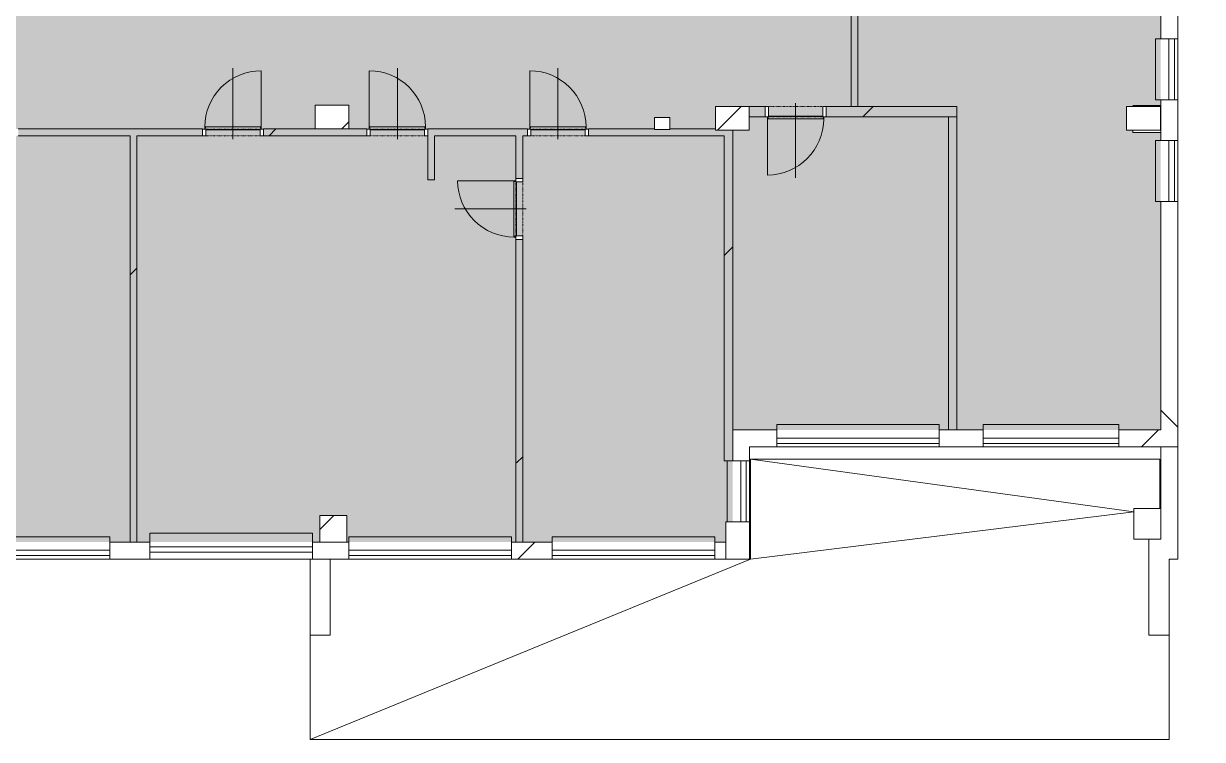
# Model space of a CAD drawing. Header units: millimetres. Extents: x -17526 to 208316, y -45352 to 20466.
# Drawn here: x 24475 to 41878, y -31726 to -21156 of the extents above; entities that cross this region are included whole.
import ezdxf

# ---------------------------------------------------------------- set-up
doc = ezdxf.new("R2010")
doc.units = ezdxf.units.MM
doc.linetypes.add('Čerchovaná se dvěma tečkami', pattern=[2.59, 1, -0.53, 0, -0.53, 0, -0.53])
for name, color, linetype, lineweight in [('A-DETL-GENF', 92, 'Continuous', 9), ('A-DETL-THIN', 151, 'Continuous', 9), ('A-DOOR', 31, 'Continuous', 9), ('A-DOOR-FRAM', 31, 'Continuous', 9), ('A-FLOR', 192, 'Continuous', 9), ('A-GENM', 13, 'Continuous', 9), ('A-GLAZ', 151, 'Continuous', 9), ('A-WALL', 113, 'Continuous', 9), ('A-WALL-PATT', 111, 'Continuous', 9), ('S-COLS', 52, 'Continuous', 9)]:
    doc.layers.add(name, color=color, linetype=linetype, lineweight=lineweight)
pattern_1 = [(45, (0, 0), (-4242.64, 4242.64), [])]
pattern_2 = [(45, (0, 0), (-7184.2, 7184.2), []), (45, (2874, -3e-12), (-7184.2, 7184.2), []), (45, (8621, -7e-12), (-4310.5, 10058), [4064, -2032, 67.06, -1964.94])]

# ---------------------------------------------------------------- blocks, each defined once
blk = doc.blocks.new('DVERE_1k_oblozka - DD03_01_800x1970_koupelna-1549492-Mapka _ závislý 13')
at = {"layer": 'A-DOOR'}
for p, q in [((-450, 53), (-400, 53)), ((-450, -47), (-450, 53)), ((-400, 53), (-400, -47)), ((0, 103), (0, -947)), ((400, 53), (450, 53)), ((400, -47), (400, 53)), ((450, 53), (450, -47)), ((-400, -47), (-450, -47)), ((-415, -47), (-415, -907)), ((-415, -62), (-400, -62)), ((-415, -77), (-415, -62)), ((415, -77), (-415, -77)), ((-400, -37), (400, -37)), ((305, -77), (-305, -77)), ((450, -47), (400, -47)), ((400, -62), (415, -62)), ((415, -77), (415, -47)), ((415, -62), (415, -77))]:
    blk.add_line(p, q, dxfattribs=at)
at = {"layer": 'A-DOOR', "linetype": 'Čerchovaná se dvěma tečkami'}
for p, q in [((-400, 53), (400, 53)), ((-400, -47), (400, -47))]:
    blk.add_line(p, q, dxfattribs=at)
at = {"layer": 'A-DOOR'}
blk.add_arc((-415, -77), 830, 270, 0, dxfattribs=at)
at = {"layer": 'A-DOOR-FRAM'}
for p, q in [((-450, 53), (-400, 53)), ((-400, 53), (-400, -47)), ((400, -47), (400, 53)), ((450, 53), (400, 53)), ((-400, -47), (-450, -47)), ((400, -47), (450, -47))]:
    blk.add_line(p, q, dxfattribs=at)
blk = doc.blocks.new('DVERE_1k_oblozka - DD03_01_800x1970_koupelna-1549494-Mapka _ závislý 13')
at = {"layer": 'A-DOOR'}
for p, q in [((-450, 78), (-400, 78)), ((-450, -72), (-450, 78)), ((-400, 78), (-400, -72)), ((0, 128), (0, -972)), ((400, 78), (450, 78)), ((400, -72), (400, 78)), ((450, 78), (450, -72)), ((-400, -72), (-450, -72)), ((-415, -72), (-415, -932)), ((-415, -87), (-400, -87)), ((-415, -102), (-415, -87)), ((415, -102), (-415, -102)), ((-400, -62), (400, -62)), ((305, -102), (-305, -102)), ((450, -72), (400, -72)), ((400, -87), (415, -87)), ((415, -102), (415, -72)), ((415, -87), (415, -102))]:
    blk.add_line(p, q, dxfattribs=at)
at = {"layer": 'A-DOOR', "linetype": 'Čerchovaná se dvěma tečkami'}
for p, q in [((-400, 78), (400, 78)), ((-400, -72), (400, -72))]:
    blk.add_line(p, q, dxfattribs=at)
at = {"layer": 'A-DOOR'}
blk.add_arc((-415, -102), 830, 270, 0, dxfattribs=at)
at = {"layer": 'A-DOOR-FRAM'}
for p, q in [((-450, 78), (-400, 78)), ((-400, 78), (-400, -72)), ((400, -72), (400, 78)), ((450, 78), (400, 78)), ((-400, -72), (-450, -72)), ((400, -72), (450, -72))]:
    blk.add_line(p, q, dxfattribs=at)
blk = doc.blocks.new('OKNO_2k_nadsvetlik - OKNO_2k_nadsvetlik 2400 x 1750-1972477-Mapka _ závislý 13')
at = {"layer": 'A-GLAZ', "color": 41}
for p, q in [((-1200, 126), (1200, 126)), ((-1200, 25), (-1200, 126)), ((1200, 25), (-1200, 25)), ((-1200, 25), (1200, 25)), ((-1200, -55), (-1200, 25)), ((1200, 126), (1200, 25)), ((1200, 25), (1200, -55)), ((1200, -55), (-1200, -55))]:
    blk.add_line(p, q, dxfattribs=at)
blk = doc.blocks.new('parapet s nosem_vnitní - parapet s nosem_vnitní-V23-Mapka _ závislý 13')
at = {"layer": 'A-GENM', "color": 41}
for p, q in [((-1200, -190), (-1200, 0)), ((1200, 0), (1200, -190)), ((-1200, -190), (-1200, -200)), ((-1200, -200), (1200, -200)), ((-1200, -200), (1200, -200)), ((1200, -200), (1200, -190))]:
    blk.add_line(p, q, dxfattribs=at)
blk = doc.blocks.new('OKNO_2k_nadsvetlik - OKNO_2k_nadsvetlik 2400 x 1750-1972492-Mapka _ závislý 13')
at = {"layer": 'A-GLAZ'}
for p, q in [((-1200, 126), (1200, 126)), ((-1200, 75), (-1200, 126)), ((1200, 75), (-1200, 75)), ((-1200, 75), (1200, 75)), ((-1200, -5), (-1200, 75)), ((1200, 126), (1200, 75)), ((1200, 75), (1200, -5)), ((1200, -5), (-1200, -5))]:
    blk.add_line(p, q, dxfattribs=at)
blk = doc.blocks.new('parapet s nosem_vnitní - parapet s nosem_vnitní-1280305-Mapka _ závislý 13')
at = {"layer": 'A-GENM'}
for p, q in [((-1200, -190), (-1200, 0)), ((1200, 0), (1200, -190)), ((-1200, -190), (-1200, -200)), ((-1200, -200), (1200, -200)), ((-1200, -200), (1200, -200)), ((1200, -200), (1200, -190))]:
    blk.add_line(p, q, dxfattribs=at)
blk = doc.blocks.new('OKNO_2k_nadsvetlik - OKNO_2k_nadsvetlik 2400 x 1850-1972490-Mapka _ závislý 13')
at = {"layer": 'A-GLAZ'}
for p, q in [((-1200, 5), (1200, 5)), ((-1200, -75), (-1200, 5)), ((1200, 5), (1200, -75)), ((-1200, -75), (1200, -75)), ((-1200, -126), (-1200, -75)), ((1200, -75), (-1200, -75)), ((1200, -126), (-1200, -126)), ((1200, -75), (1200, -126))]:
    blk.add_line(p, q, dxfattribs=at)
blk = doc.blocks.new('parapet s nosem_vnitní - parapet s nosem_vnitní-V42-Mapka _ závislý 13')
at = {"layer": 'A-GENM'}
for p, q in [((1200, 200), (-1200, 200)), ((-1200, 200), (-1200, 190)), ((1200, 200), (-1200, 200)), ((-1200, 0), (-1200, 190)), ((1200, 190), (1200, 200)), ((1200, 190), (1200, 0))]:
    blk.add_line(p, q, dxfattribs=at)
blk = doc.blocks.new('OKNO_2k_nadsvetlik - OKNO_2k_nadsvetlik 2400 x 1850-V41-Mapka _ závislý 13')
at = {"layer": 'A-GLAZ'}
for p, q in [((-1200, 126), (1200, 126)), ((-1200, 75), (-1200, 126)), ((1200, 75), (-1200, 75)), ((-1200, 75), (1200, 75)), ((-1200, -5), (-1200, 75)), ((1200, 126), (1200, 75)), ((1200, 75), (1200, -5)), ((1200, -5), (-1200, -5))]:
    blk.add_line(p, q, dxfattribs=at)
blk = doc.blocks.new('OKNO_2k_nadsvetlik - OKNO_2k_nadsvetlik 2000 x 1850-1972473-Mapka _ závislý 13')
at = {"layer": 'A-GLAZ'}
for p, q in [((-1000, 126), (1000, 126)), ((-1000, 75), (-1000, 126)), ((1000, 75), (-1000, 75)), ((-1000, 75), (1000, 75)), ((-1000, -5), (-1000, 75)), ((1000, 126), (1000, 75)), ((1000, 75), (1000, -5)), ((1000, -5), (-1000, -5))]:
    blk.add_line(p, q, dxfattribs=at)
blk = doc.blocks.new('parapet s nosem_vnitní - parapet s nosem_vnitní-568559-Mapka _ závislý 13')
at = {"layer": 'A-GENM'}
for p, q in [((-1000, -190), (-1000, 0)), ((1000, 0), (1000, -190)), ((-1000, -190), (-1000, -200)), ((-1000, -200), (1000, -200)), ((-1000, -200), (1000, -200)), ((1000, -200), (1000, -190))]:
    blk.add_line(p, q, dxfattribs=at)
blk = doc.blocks.new('OKNO_1k_nadsvetlik - OKNO_1k_nadsvetlik_900 x 1850-V43-Mapka _ závislý 13')
at = {"layer": 'A-GLAZ'}
for p, q in [((-450, 126), (450, 126)), ((-450, 75), (-450, 126)), ((450, 75), (-450, 75)), ((-450, 75), (450, 75)), ((-450, -5), (-450, 75)), ((450, 126), (450, 75)), ((450, 75), (450, -5)), ((450, -5), (-450, -5))]:
    blk.add_line(p, q, dxfattribs=at)
blk = doc.blocks.new('parapet s nosem_vnitní - parapet s nosem_vnitní-V6-Mapka _ závislý 13')
at = {"layer": 'A-GENM'}
for p, q in [((-450, -190), (-450, 0)), ((450, 0), (450, -190)), ((-450, -190), (-450, -200)), ((-450, -200), (450, -200)), ((-450, -200), (450, -200)), ((450, -200), (450, -190))]:
    blk.add_line(p, q, dxfattribs=at)
blk = doc.blocks.new('DVERE_1k_oblozka - DD03_01_800x1970_koupelna-1549498-Mapka _ závislý 13')
at = {"layer": 'A-DOOR'}
for p, q in [((-415, 47), (-415, 907)), ((0, -103), (0, 947)), ((-400, 47), (-450, 47)), ((-450, 47), (-450, -53)), ((415, 77), (-415, 77)), ((-415, 77), (-415, 62)), ((-415, 62), (-400, 62)), ((-400, -53), (-400, 47)), ((-400, 37), (400, 37)), ((305, 77), (-305, 77)), ((400, 62), (415, 62)), ((450, 47), (400, 47)), ((400, 47), (400, -53)), ((415, 62), (415, 77)), ((415, 77), (415, 47)), ((450, -53), (450, 47)), ((-450, -53), (-400, -53)), ((400, -53), (450, -53))]:
    blk.add_line(p, q, dxfattribs=at)
at = {"layer": 'A-DOOR', "linetype": 'Čerchovaná se dvěma tečkami'}
for p, q in [((-400, 47), (400, 47)), ((-400, -53), (400, -53))]:
    blk.add_line(p, q, dxfattribs=at)
at = {"layer": 'A-DOOR'}
blk.add_arc((-415, 77), 830, 360, 90, dxfattribs=at)
at = {"layer": 'A-DOOR-FRAM'}
for p, q in [((-400, 47), (-450, 47)), ((-400, -53), (-400, 47)), ((400, 47), (400, -53)), ((400, 47), (450, 47)), ((-450, -53), (-400, -53)), ((450, -53), (400, -53))]:
    blk.add_line(p, q, dxfattribs=at)
blk = doc.blocks.new('Betonový pravoúhlý sloup - 170 x 230mm-2256506-Mapka _ závislý 13')
at = {"layer": 'S-COLS'}
h = blk.add_hatch(dxfattribs=at)
h.set_pattern_fill('FP_74', color=256, style=0, pattern_type=2)
h.set_pattern_definition([(135, (-22632, -33903), (-7184.2, -7184.2), []), (135, (-22632, -31030), (-7184.2, -7184.2), []), (135, (-22632, -25282), (-10058, -4310.5), [4064, -2032, 67.1, -1964.9])])
h.paths.add_polyline_path([(-88, -112), (87, -112), (87, 112), (-88, 112)])
for p, q in [((87, 112), (-88, 112)), ((-88, 112), (-88, -112)), ((87, -112), (87, 112)), ((-88, -112), (87, -112))]:
    blk.add_line(p, q, dxfattribs=at)
blk = doc.blocks.new('Betonový pravoúhlý sloup - 350 x 500mm-2256481-Mapka _ závislý 13')
at = {"layer": 'S-COLS'}
h = blk.add_hatch(dxfattribs=at)
h.set_pattern_fill('FP_75', color=256, style=0, pattern_type=2)
h.set_pattern_definition([(315, (22538, 29029), (7184.2, 7184.2), []), (315, (22538, 26155), (7184.2, 7184.2), []), (315, (22538, 20408), (10058, 4310.5), [4064, -2032, 67.1, -1964.9])])
h.paths.add_polyline_path([(-175, -250), (175, -250), (175, 250), (-175, 250)])
for p, q in [((175, 250), (-175, 250)), ((-175, 250), (-175, -250)), ((175, -250), (175, 250)), ((-175, -250), (175, -250))]:
    blk.add_line(p, q, dxfattribs=at)
blk = doc.blocks.new('OKNO_1k_nadsvetlik - OKNO_1k_nadsvetlik_900 x 1850-1969497-Mapka _ závislý 13')
at = {"layer": 'A-GLAZ', "color": 41}
for p, q in [((-450, 126), (450, 126)), ((-450, 75), (-450, 126)), ((450, 75), (-450, 75)), ((-450, 75), (450, 75)), ((-450, -5), (-450, 75)), ((450, 126), (450, 75)), ((450, 75), (450, -5)), ((450, -5), (-450, -5))]:
    blk.add_line(p, q, dxfattribs=at)
blk = doc.blocks.new('parapet s nosem_vnitní - parapet s nosem_vnitní-1280301-Mapka _ závislý 13')
at = {"layer": 'A-GENM', "color": 41}
for p, q in [((-450, -190), (-450, 0)), ((450, 0), (450, -190)), ((-450, -190), (-450, -200)), ((-450, -200), (450, -200)), ((-450, -200), (450, -200)), ((450, -200), (450, -190))]:
    blk.add_line(p, q, dxfattribs=at)
blk = doc.blocks.new('Betonový pravoúhlý sloup - 350 x 500mm-V109-Mapka _ závislý 13')
at = {"layer": 'S-COLS'}
h = blk.add_hatch(dxfattribs=at)
h.set_pattern_fill('FP_94', color=256, style=0, pattern_type=2)
h.set_pattern_definition([(315, (22557, 41009), (7184.2, 7184.2), []), (315, (22557, 38135), (7184.2, 7184.2), []), (315, (22557, 32388), (10058, 4310.5), [4064, -2032, 67.06, -1964.94])])
h.paths.add_polyline_path([(-175, -250), (175, -250), (175, 250), (-175, 250)])
for p, q in [((175, 250), (-175, 250)), ((-175, 250), (-175, -250)), ((175, -250), (175, 250)), ((-175, -250), (175, -250))]:
    blk.add_line(p, q, dxfattribs=at)
blk = doc.blocks.new('Betonový pravoúhlý sloup - 350 x 500mm-V110-Mapka _ závislý 13')
at = {"layer": 'S-COLS'}
h = blk.add_hatch(dxfattribs=at)
h.set_pattern_fill('FP_95', color=256, style=0, pattern_type=2)
h.set_pattern_definition([(315, (22557, 34938), (7184.2, 7184.2), []), (315, (22557, 32065), (7184.2, 7184.2), []), (315, (22557, 26317), (10058, 4310.5), [4064, -2032, 67.1, -1964.9])])
h.paths.add_polyline_path([(-175, -250), (175, -250), (175, 250), (-175, 250)])
for p, q in [((175, 250), (-175, 250)), ((-175, 250), (-175, -250)), ((175, -250), (175, 250)), ((-175, -250), (175, -250))]:
    blk.add_line(p, q, dxfattribs=at)

msp = doc.modelspace()

# ---------------------------------------------------------------- hatches: boundary and pattern name
at = {"layer": 'A-DETL-GENF'}
h = msp.add_hatch(color=1, dxfattribs=at)
h.paths.add_polyline_path([(-1285.4, -28962.3), (-1285.4, -27933.8), (-1455.4, -27933.8), (-1455.4, -28962.3)])
h.paths.add_polyline_path([(11369.6, -28962.3), (16759.3, -28962.3), (16759.3, -27933.8), (11369.6, -27933.8), (11369.6, -28335)])
h.paths.add_polyline_path([(-1035.4, -28962.3), (11069.6, -28962.3), (11069.6, -27933.8), (4809.6, -27933.8), (4809.6, -27115.5), (4949.6, -27115.5), (4949.6, -26157.5), (-1205.4, -26157.5), (-1205.4, -27300), (-750.4, -27300), (-750.4, -27933.8), (-1035.4, -27933.8), (-1035.4, -28937.8)])
h.paths.add_polyline_path([(45042.1, -17205.8), (45042.1, -17200.8), (44742.1, -17205.8)])
h.paths.add_polyline_path([(42034.1, -17205.8), (41224.5, -17205.8), (41224.5, -17625.8), (40824.5, -17625.8), (40824.5, -17205.8), (39079.5, -17205.8), (39079.5, -16585.8), (39479.5, -16585.8), (39479.5, -16955.8), (42112.1, -16955.8), (42112.1, -16555.8), (42512.1, -16555.8), (42496, -16980.7), (42354.1, -17200.8), (42034.1, -17200.8)])
h.paths.add_polyline_path([(42354.1, -17205.8), (42354.1, -17520.8), (42034.1, -17520.8), (42034.1, -17205.8), (42112.1, -17205.8)])
h.paths.add_polyline_path([(24503.5, -28812.5), (28848.8, -28812.5), (28848.8, -28417.5), (29248.8, -28417.5), (29248.8, -28812.5), (34843.3, -28812.5), (34843.3, -28514.7), (34943.3, -28514.7), (34943.3, -27156.7), (41263.6, -27156.7), (41263.6, -22765.8), (40848.6, -22765.8), (40848.6, -22732.3), (40759, -22732.3), (40759, -22382.3), (41263.6, -22365.8), (41263.6, -19232.3), (41513.6, -19251.5), (41513.6, -19829.6), (43603.6, -19829.6), (43603.6, -19579.6), (43653.6, -19579.6), (43653.6, -19829.6), (44453.6, -19829.6), (44453.6, -19579.6), (44503.6, -19579.6), (44503.6, -19829.6), (48737.1, -19829.6), (48737.1, -17205.8), (47789.6, -17205.8), (47789.6, -17500.8), (47489.6, -17500.8), (47489.6, -17205.8), (45042.1, -17205.8), (45042.1, -17500.8), (44742.1, -17500.8), (44742.1, -17205.8), (42357.3, -17200.8), (42512.1, -16955.8), (48087.1, -16955.8), (48087.1, -16583.6), (48487.1, -16583.6), (48487.1, -10920.5), (48087.1, -10920.5), (48087.1, -10523.2), (42500.1, -10563.9), (42500.1, -10951), (42082.7, -10951.7), (42080.1, -10563.9), (41929.3, -10561), (41928.1, -10384.9), (40828.1, -10392.4), (40828.1, -10572.4), (38759.3, -10577.1), (38758.2, -10406.4), (38708.1, -10392.4), (38707.7, -10372.1), (37057.9, -10372.1), (37057.7, -10417.9), (37008.2, -10418.2), (37009.4, -10598.2), (33487.1, -10622.1), (33487.1, -11022.1), (33087.1, -11022.1), (33087.1, -16631.1), (33507.1, -16631.1), (33507.1, -17172.1), (33087.1, -17172.1), (33087.1, -17584.7), (29279, -17584.7), (29279, -17934.7), (28779, -17934.7), (28779, -17584.7), (23610.3, -17584.7), (23610.3, -18004.7), (23210.3, -18004.7), (23210.3, -16843.3), (22810.3, -16829.6), (22810.3, -16443.3), (23210.3, -16443.3), (23210.3, -12505.8), (23541.7, -12485.5), (23560.3, -12480.8), (23560.3, -17334.7), (23625.3, -17334.7), (23625.3, -4240.9), (23560.3, -4240.9), (23541.7, -11622.1), (23460.3, -11605.8), (23210.3, -11605.8), (23210.3, -10845.8), (22875.3, -10845.8), (22875.3, -10445.8), (23210.3, -10445.8), (23210.3, -4686.1), (22875.3, -4686.1), (22875.3, -4286.1), (23210.3, -4286.1), (23210.3, -4240.9), (16802.7, -4240.9), (16802.7, -4286.1), (17127.7, -4286.1), (17127.7, -4686.1), (16802.7, -4686.1), (16802.7, -10445.8), (17127.7, -10445.8), (17127.7, -10845.8), (16802.7, -10845.8), (16802.7, -16143.3), (17227.5, -16143.3), (17227.5, -16843.3), (16827.5, -16843.3), (16827.5, -16443.3), (11232.1, -16443.3), (11217.5, -16843.3), (10832.1, -16843.3), (10832.1, -16443.3), (5257.1, -16443.3), (5257.1, -16143.3), (6092.8, -16140.2), (6092.8, -15478.3), (6432.8, -15478.3), (6432.8, -9908.2), (6022.8, -9908.2), (6022.8, -9358.2), (6432.8, -9358.2), (6432.8, -6966.2), (6002.8, -6966.2), (6002.8, -6451.2), (6432.8, -6451.2), (6432.8, -886.8), (5900, -886.8), (5900, -431.8), (447.8, -431.8), (447.8, -871.8), (12.8, -890.9), (12.8, -6443.2), (432.8, -6443.2), (432.8, -6963.2), (12.8, -6963.2), (12.8, -9340.2), (447.8, -9340.2), (447.8, -9908.2), (12.8, -9908.2), (12.8, -14351.8), (-342.2, -14357.8), (-342.2, -15446.9), (-318.2, -15451.8), (-317.2, -15451.8), (467.8, -15451.8), (467.8, -16130), (2760.9, -16130), (2760.9, -15402.4), (3215.9, -15402.4), (3215.9, -16140), (3305.9, -16143.3), (3305.9, -16430), (-790.4, -16430), (-790.4, -16830), (-1205.4, -16830), (-1205.4, -21265), (-790.4, -21265), (-790.4, -21665), (-1205.4, -21665), (-1185.8, -25857.5), (5249.6, -25857.5), (5249.6, -27683.8), (10849.6, -27683.8), (10849.6, -27206.6), (11249.6, -27206.6), (11249.6, -27683.8), (16846.5, -27683.8), (16846.5, -27206.6), (17246.5, -27206.6), (17246.5, -24339.4), (17496.5, -24339.4), (17496.5, -25069.4), (18036.5, -25069.4), (18036.5, -25319.4), (18936.5, -25319.4), (18936.5, -25069.4), (21126.5, -25069.4), (21126.5, -25319.4), (22011.5, -25319.4), (22026.5, -25069.4), (22602.5, -25069.4), (22602.5, -22482.5), (22952.5, -22482.5), (22952.5, -22392.5), (23352.5, -22392.5), (23352.5, -22812.5), (22952.5, -22812.5), (22952.5, -28412.5), (23297.5, -28412.5), (23297.5, -28812.5), (23541.7, -28812.5)])
h.paths.add_polyline_path([(31743.3, -24342.5), (31757.8, -24292.5), (31843.3, -24292.5), (31843.3, -24342.5), (31757.8, -24342.5)])
h.paths.add_polyline_path([(11249.6, -24274.3), (11149.6, -24274.3), (11149.6, -24224.3), (11249.6, -24224.3)])
h.paths.add_polyline_path([(31757.8, -23492.5), (31743.3, -23492.5), (31757.8, -23442.5), (31843.3, -23442.5), (31843.3, -23492.5)])
h.paths.add_polyline_path([(11249.6, -23424.3), (11149.6, -23424.3), (11149.6, -23374.3), (11249.6, -23374.3)])
h.paths.add_polyline_path([(23496.5, -22812.5), (23496.5, -22712.5), (23546.5, -22712.5), (23541.7, -22812.5)])
h.paths.add_polyline_path([(24346.5, -22812.5), (24346.5, -22712.5), (24396.5, -22712.5), (24396.5, -22812.5)])
h.paths.add_polyline_path([(31913.3, -22812.5), (31913.3, -22712.5), (31963.3, -22712.5), (31963.3, -22812.5)])
h.paths.add_polyline_path([(30443.3, -22812.5), (30393.3, -22812.5), (30393.3, -22712.5), (30443.3, -22712.5)])
h.paths.add_polyline_path([(32813.3, -22812.5), (32763.3, -22812.5), (32763.3, -22712.5), (32813.3, -22712.5)])
h.paths.add_polyline_path([(29593.3, -22812.5), (29543.3, -22812.5), (29543.3, -22712.5), (29593.3, -22712.5)])
h.paths.add_polyline_path([(28016.5, -22812.5), (27966.5, -22812.5), (27966.5, -22712.5), (28016.5, -22712.5)])
h.paths.add_polyline_path([(27116.5, -22812.5), (27116.5, -22712.5), (27166.5, -22712.5), (27166.5, -22812.5)])
h.paths.add_polyline_path([(17309.3, -22802.5), (16909.3, -22802.5), (16909.3, -22382.5), (17309.3, -22382.5)])
h.paths.add_polyline_path([(35188.3, -22732.3), (34688.3, -22732.3), (34688.3, -22382.3), (35188.3, -22382.3), (35188.3, -22532.3)])
h.paths.add_polyline_path([(34015.8, -22719.8), (33790.8, -22712.5), (33790.8, -22544.8), (34015.8, -22544.8)])
h.paths.add_polyline_path([(28779, -22712.5), (28779, -22362.5), (29279, -22362.5), (29279, -22712.5)])
h.paths.add_polyline_path([(35422.6, -22532.3), (35422.6, -22382.3), (35472.6, -22382.3), (35472.6, -22532.3)])
h.paths.add_polyline_path([(36322.6, -22532.3), (36272.6, -22532.3), (36272.6, -22382.3), (36322.6, -22382.3)])
h.paths.add_polyline_path([(1999, -22425), (1899, -22425), (1899, -22375), (1999, -22375)])
h.paths.add_polyline_path([(4809.6, -21665), (4809.6, -21265), (5249.6, -21265), (5249.6, -21665), (4949.6, -21665)])
h.paths.add_polyline_path([(9750.8, -21599.6), (9700.8, -21599.6), (9700.8, -21499.6), (9750.8, -21522.4), (9750.8, -21562)])
h.paths.add_polyline_path([(10550.8, -21599.6), (10550.8, -21499.6), (10600.8, -21522.4), (10600.8, -21599.6)])
h.paths.add_polyline_path([(7520.8, -21599.6), (7470.8, -21599.6), (7470.8, -21499.6), (7520.8, -21522.4), (7520.8, -21562)])
h.paths.add_polyline_path([(6670.8, -21599.6), (6620.8, -21599.6), (6620.8, -21499.6), (6670.8, -21522.4)])
h.paths.add_polyline_path([(1899, -21575), (1899, -21525), (1999, -21525), (1999, -21575)])
h.paths.add_polyline_path([(10867.8, -21562), (10867.8, -21212), (11367.8, -21212), (11363.5, -21562), (11149.6, -21562)])
h.paths.add_polyline_path([(3649.6, -21415), (3599.6, -21415), (3599.6, -21265), (3649.6, -21265)])
h.paths.add_polyline_path([(4499.6, -21415), (4449.6, -21415), (4449.6, -21265), (4499.6, -21265)])
h.paths.add_polyline_path([(22922.5, -21322.5), (22872.5, -21322.5), (22872.5, -21222.5), (22922.5, -21222.5)])
h.paths.add_polyline_path([(22222.5, -21322.5), (22222.5, -21222.5), (22272.5, -21222.5), (22272.5, -21322.5)])
h.paths.add_polyline_path([(3305.9, -20900), (3155.9, -20900), (3155.9, -20850), (3305.9, -20850)])
h.paths.add_polyline_path([(32004.6, -20879.4), (31954.6, -20879.2), (31955.2, -20729.2), (32005.2, -20729.2)])
h.paths.add_polyline_path([(31004.6, -20875.6), (31005.2, -20725.4), (31055.2, -20725.4), (31054.6, -20875.6), (31004.6, -20875.4)])
h.paths.add_polyline_path([(28113.7, -20863.9), (28063.7, -20863.7), (28064.3, -20713.7), (28114.3, -20713.9), (28113.7, -20863.7)])
h.paths.add_polyline_path([(27163.7, -20860.1), (27113.7, -20859.9), (27114.3, -20709.9), (27164.3, -20710.1), (27163.7, -20859.9)])
h.paths.add_polyline_path([(25946.1, -20705.3), (25646.1, -20704.1), (25646.1, -19936.3), (25946.1, -19936.3), (25946.1, -20036.3)])
h.paths.add_polyline_path([(24783.4, -20237.4), (24733.5, -20235.7), (24737, -20135.8), (24786.9, -20137.5), (24783.5, -20235.7)])
h.paths.add_polyline_path([(23933.9, -20207.8), (23884, -20206), (23887.5, -20106.1), (23937.4, -20107.8), (23934, -20206)])
h.paths.add_polyline_path([(3305.9, -20050), (3155.9, -20050), (3155.9, -20000), (3305.9, -20000)])
h.paths.add_polyline_path([(7770, -19675.3), (7769.4, -19525.3), (7819.4, -19525.3), (7820, -19675.1)])
h.paths.add_polyline_path([(8620, -19672.1), (8619.4, -19522.1), (8669.4, -19525.1), (8670, -19671.9)])
h.paths.add_polyline_path([(11985.8, -19659.3), (11985.8, -19509.3), (12035.2, -19509.2), (12035.2, -19659.2)])
h.paths.add_polyline_path([(12835.8, -19656.1), (12835.8, -19506.1), (12885.2, -19505.9), (12885.2, -19655.9)])
h.paths.add_polyline_path([(13835.3, -19543.3), (13535.3, -19543.3), (13535.3, -19143.3), (13835.3, -19143.3), (13835.3, -19503.5)])
h.paths.add_polyline_path([(20731.5, -19336.3), (20731.5, -19286.3), (20831.5, -19286.3), (20831.5, -19336.3)])
h.paths.add_polyline_path([(40953.6, -19232.3), (40903.6, -19232.3), (40903.6, -19132.3), (40953.6, -19132.3)])
h.paths.add_polyline_path([(40103.6, -19232.3), (40053.6, -19232.3), (40053.6, -19132.3), (40103.6, -19132.3)])
h.paths.add_polyline_path([(17057.2, -19013.3), (17007.2, -19013.3), (17007.2, -18913.3), (17057.2, -18913.3)])
h.paths.add_polyline_path([(17907.2, -19013.3), (17857.2, -19013.3), (17857.2, -18913.3), (17907.2, -18913.3)])
h.paths.add_polyline_path([(15325.5, -19013.3), (15285.3, -19013.3), (15285.3, -18913.3), (15335.3, -18913.3), (15335.3, -19013.3)])
h.paths.add_polyline_path([(16035.3, -19013.3), (16035.3, -18913.3), (16085.3, -18913.3), (16085.3, -19013.3)])
h.paths.add_polyline_path([(23026.1, -18846.3), (23026.1, -18746.3), (23076.1, -18746.3), (23076.1, -18846.3)])
h.paths.add_polyline_path([(22376.1, -18846.3), (22376.1, -18746.3), (22426.1, -18746.3), (22426.1, -18846.3)])
h.paths.add_polyline_path([(20831.5, -18686.3), (20731.5, -18686.3), (20731.5, -18636.3), (20831.5, -18636.3)])
h.paths.add_polyline_path([(21500.3, -18186.3), (21200.3, -18186.3), (21200.3, -16779.6), (21500.3, -16779.6), (21500.3, -18116.1)])
h.paths.add_polyline_path([(34805.2, -17972.1), (34805.2, -17272.1), (35215.2, -17272.1), (35215.2, -17972.1), (35053.7, -17972.1)])
h.paths.add_polyline_path([(34715.2, -17272.1), (34715.2, -17172.1), (34765.2, -17172.1), (34765.2, -17272.1)])
h.paths.add_polyline_path([(33915.2, -17272.1), (33865.2, -17272.1), (33865.2, -17172.1), (33915.2, -17172.1)])
h.paths.add_polyline_path([(47489.6, -17205.8), (47796.3, -17200.8), (47789.6, -17200.8), (47489.6, -17200.8)])
h.paths.add_polyline_path([(4822.1, -16843.3), (4822.1, -16143.3), (5172.1, -16143.3), (5157.1, -16843.3), (5055.4, -16843.3)])
h.paths.add_polyline_path([(-317.2, -16140), (-318.2, -16130), (-318.2, -16140)])
h.paths.add_polyline_path([(19529.4, -15761.9), (19529.4, -15711.9), (19629.4, -15711.9), (19629.4, -15761.9)])
h.paths.add_polyline_path([(21856.9, -15761.9), (21856.9, -15711.9), (21956.9, -15711.9), (21956.9, -15761.9)])
h.paths.add_polyline_path([(3215.8, -15384.9), (3215.9, -15334.9), (3315.8, -15334.9), (3315.8, -15384.9), (3215.9, -15384.9)])
h.paths.add_polyline_path([(19529.4, -15111.9), (19529.4, -15061.9), (19629.4, -15061.9), (19629.4, -15111.9)])
h.paths.add_polyline_path([(21856.9, -15111.9), (21856.9, -15061.9), (21956.9, -15061.9), (21956.9, -15111.9)])
h.paths.add_polyline_path([(19529.4, -14851.9), (19529.4, -14801.9), (19629.4, -14801.9), (19629.4, -14851.9)])
h.paths.add_polyline_path([(21956.9, -14750.1), (21856.9, -14750.1), (21856.9, -14700.1), (21956.9, -14709.8)])
h.paths.add_polyline_path([(3315.8, -14534.9), (3215.8, -14534.9), (3215.8, -14484.9), (3315.8, -14484.9)])
h.paths.add_polyline_path([(19629.4, -14201.9), (19529.4, -14201.9), (19529.4, -14151.9), (19629.4, -14151.9)])
h.paths.add_polyline_path([(21956.9, -14100.1), (21856.9, -14100.1), (21856.9, -14050.1), (21956.9, -14050.1)])
h.paths.add_polyline_path([(38929.5, -13752.1), (38929.5, -13702.1), (39079.5, -13702.1), (39079.5, -13752.1)])
h.paths.add_polyline_path([(39079.5, -12902.1), (38929.5, -12902.1), (38929.5, -12852.1), (39079.5, -12852.1)])
h.paths.add_polyline_path([(39199.5, -12689.7), (39199.5, -12589.7), (39249.1, -12589.4), (39249.1, -12689.4)])
h.paths.add_polyline_path([(39849.5, -12686.6), (39849.1, -12586.6), (39899.1, -12586.6), (39899.5, -12686.3)])
h.paths.add_polyline_path([(42413.9, -12047.2), (42413.4, -11997.2), (42513.4, -11997.2), (42500.1, -12046.4)])
h.paths.add_polyline_path([(20027.1, -11479.2), (19977.1, -11479.2), (19977.1, -11379.2), (20027.1, -11379.2)])
h.paths.add_polyline_path([(20877.1, -11479.2), (20827.1, -11479.2), (20827.1, -11379.2), (20877.1, -11379.2)])
h.paths.add_polyline_path([(42406, -11197.2), (42413.4, -11147.2), (42505.5, -11147.2), (42500.1, -11196.4), (42413.4, -11197.2)])
h.paths.add_polyline_path([(4612.8, -11177.1), (4612.8, -11127.1), (4712.6, -11126.7), (4709.8, -11176.7)])
h.paths.add_polyline_path([(39479.5, -10977.1), (39079.5, -10977.1), (39079.5, -10577.1), (39479.5, -10584.2)])
h.paths.add_polyline_path([(4610, -10327.1), (4610, -10277.1), (4709.8, -10276.7), (4709.8, -10326.7)])
h.paths.add_polyline_path([(4595.8, -6045), (4595.8, -5995), (4695.6, -5994.7), (4695.6, -6044.7)])
h.paths.add_polyline_path([(4593, -5195), (4593, -5145), (4692.8, -5144.7), (4692.8, -5194.7)])
h.paths.add_polyline_path([(4942.8, -3625), (4892.8, -3625), (4892.8, -3525), (4942.8, -3525)])
h.paths.add_polyline_path([(5792.8, -3625), (5742.8, -3625), (5742.8, -3525), (5792.8, -3525)])
at = {"layer": 'A-WALL-PATT'}
h = msp.add_hatch(dxfattribs=at)
h.set_pattern_fill('FP_31', color=256, angle=45, style=0, pattern_type=2)
h.set_pattern_definition([(315, (41263.6, -26874), (5747, 5747), []), (270, (43956, -36031.6), (5747.4, -5747.4), [1016, -10478.7]), (315, (43956, -37047.6), (5747.4, 5747.4), [1016, -7112]), (1e-13, (44674, -37766), (5747.4, 5747.4), [1016, -10478.7]), (45, (45690, -37766), (-5747.4, 5747.4), [1016, -7112]), (270, (46408.6, -36031.6), (5747.4, -5747.4), [1016, -10478.7]), (315, (45690, -35313), (5747.4, 5747.4), [1016, -7112]), (1e-13, (44674, -35313), (5747.4, 5747.4), [1016, -10478.7]), (45, (43956, -36031.6), (-5747.4, 5747.4), [1016, -7112]), (315, (47337.4, -38695), (5747.4, 5747.4), [2032, -6096])])
h.paths.add_polyline_path([(41388.6, -29062.5), (41513.6, -29062.5), (41513.6, -23782.3), (41263.6, -23782.3), (41263.6, -28767.7), (41388.6, -28767.7)])
h.paths.add_polyline_path([(41268.2, -22882.3), (41513.6, -22882.3), (41513.6, -22282.3), (41263.6, -22282.3), (41263.6, -22882.3)])
h.paths.add_polyline_path([(41463.6, -21382.3), (41513.6, -21382.3), (41513.6, -19232.3), (41263.6, -19251.5), (41263.6, -21382.3), (41383.6, -21382.3)])
h = msp.add_hatch(dxfattribs=at)
h.set_pattern_fill('FP_4', color=256, style=0, pattern_type=2)
h.set_pattern_definition(pattern_1)
h.paths.add_polyline_path([(38253.3, -22532.3), (38253.3, -22382.3), (36322.6, -22382.3), (36322.6, -22532.3), (38128.3, -22532.3)])
h.paths.add_polyline_path([(35188.3, -22532.3), (35422.6, -22532.3), (35422.6, -22382.3), (35188.3, -22382.3), (35188.3, -22455.6)])
h = msp.add_hatch(dxfattribs=at)
h.set_pattern_fill('FP_10', color=256, angle=45, style=0, pattern_type=2)
h.set_pattern_definition([(45, (0, 0), (-7184.2, 7184.2), []), (45, (2874, -3e-12), (-7184.2, 7184.2), []), (45, (8621, -8e-12), (-4310.5, 10058), [4064, -2032, 67.06, -1964.94])])
h.paths.add_polyline_path([(41259, -22765.8), (41263.6, -22765.8), (41259, -22365.8), (41259, -22382.3), (41259, -22732.3), (40848.6, -22732.3), (40848.6, -22765.8)])
h = msp.add_hatch(dxfattribs=at)
h.set_pattern_fill('FP_4', color=256, style=0, pattern_type=2)
h.set_pattern_definition(pattern_1)
h.paths.add_polyline_path([(31913.3, -22812.5), (31913.3, -22712.5), (30443.3, -22712.5), (30443.3, -22812.5), (31843.3, -22812.5)])
h.paths.add_polyline_path([(23496.5, -22812.5), (23496.5, -22712.5), (23352.5, -22712.5), (23352.5, -22812.5)])
h.paths.add_polyline_path([(33790.8, -22812.5), (34818.3, -22812.5), (34818.3, -22732.3), (32813.3, -22712.5), (32813.3, -22812.5)])
h.paths.add_polyline_path([(24396.5, -22812.5), (27116.5, -22812.5), (27116.5, -22712.5), (24396.5, -22712.5)])
h.paths.add_polyline_path([(29543.3, -22812.5), (29543.3, -22712.5), (28016.5, -22712.5), (28016.5, -22812.5), (29279, -22812.5)])
h = msp.add_hatch(dxfattribs=at)
h.set_pattern_fill('FP_4', color=256, style=0, pattern_type=2)
h.set_pattern_definition(pattern_1)
h.paths.add_polyline_path([(34868.3, -27614.7), (34943.3, -27614.7), (34943.3, -22732.3), (34818.3, -22732.3), (34818.3, -27614.7)])
h = msp.add_hatch(dxfattribs=at)
h.set_pattern_fill('FP_4', color=256, style=0, pattern_type=2)
h.set_pattern_definition(pattern_1)
h.paths.add_polyline_path([(26146.5, -28812.5), (26146.5, -22812.5), (26046.5, -22812.5), (26046.5, -28812.5)])
h = msp.add_hatch(dxfattribs=at)
h.set_pattern_fill('FP_4', color=256, style=0, pattern_type=2)
h.set_pattern_definition(pattern_1)
h.paths.add_polyline_path([(31843.3, -28812.5), (31843.3, -24342.5), (31743.3, -24342.5), (31757.8, -28812.5)])
h.paths.add_polyline_path([(31743.3, -23442.5), (31843.3, -23442.5), (31843.3, -22812.5), (31743.3, -22812.5)])
h = msp.add_hatch(dxfattribs=at)
h.set_pattern_fill('FP_50', color=256, angle=45, style=0, pattern_type=2)
h.set_pattern_definition([(45, (40977, -27407), (-5747, 5747), []), (360, (50135, -24714.6), (5747.4, 5747.4), [1016, -10478.7]), (45, (51151, -24714.6), (-5747.4, 5747.4), [1016, -7112]), (90, (51869.5, -23996), (-5747.4, 5747.4), [1016, -10478.7]), (135, (51869.5, -22980), (-5747.4, -5747.4), [1016, -7112]), (360, (50135, -22262), (5747.4, 5747.4), [1016, -10478.7]), (45, (49417, -22980), (-5747.4, 5747.4), [1016, -7112]), (90, (49416.6, -23996), (-5747.4, 5747.4), [1016, -10478.7]), (135, (50135, -24714.6), (-5747.4, -5747.4), [1016, -7112]), (45, (52798, -21333), (-5747.4, 5747.4), [2032, -6096])])
h.paths.add_polyline_path([(38253.3, -27406.7), (38643.3, -27406.7), (38643.3, -27156.7), (37993.3, -27178), (37993.3, -27406.7), (38128.3, -27406.7)])
h.paths.add_polyline_path([(41263.6, -27406.7), (41263.6, -27156.7), (40643.3, -27156.7), (40643.3, -27406.7)])
h.paths.add_polyline_path([(34943.3, -27406.7), (35593.3, -27406.7), (35593.3, -27156.7), (34943.3, -27156.7), (34943.3, -27199.5)])
h = msp.add_hatch(dxfattribs=at)
h.set_pattern_fill('FP_51', color=256, angle=45, style=0, pattern_type=2)
h.set_pattern_definition([(315, (34943, -30834.4), (5747, 5747), []), (270, (37635.4, -39992.3), (5747.4, -5747.4), [1016, -10478.7]), (315, (37635.4, -41008), (5747.4, 5747.4), [1016, -7112]), (0, (38354, -41727), (5747.4, 5747.4), [1016, -10478.7]), (45, (39370, -41727), (-5747.4, 5747.4), [1016, -7112]), (270, (40088, -39992.3), (5747.4, -5747.4), [1016, -10478.7]), (315, (39370, -39274), (5747.4, 5747.4), [1016, -7112]), (0, (38354, -39274), (5747.4, 5747.4), [1016, -10478.7]), (45, (37635.4, -39992), (-5747.4, 5747.4), [1016, -7112]), (315, (41017, -42656), (5747.4, 5747.4), [2032, -6096])])
h.paths.add_polyline_path([(35143.3, -27614.7), (35193.3, -27614.7), (35193.3, -27406.7), (34943.3, -27406.7), (34943.3, -27614.7), (35063.3, -27614.7)])
h = msp.add_hatch(dxfattribs=at)
h.set_pattern_fill('FP_43', color=256, angle=45, style=0, pattern_type=2)
h.set_pattern_definition(pattern_2)
h.paths.add_polyline_path([(41088.6, -28767.7), (41263.6, -28767.7), (41263.6, -28317.7), (40863.6, -28317.7), (40863.6, -28767.7)])
h = msp.add_hatch(dxfattribs=at)
h.set_pattern_fill('FP_43', color=256, angle=45, style=0, pattern_type=2)
h.set_pattern_definition(pattern_2)
h.paths.add_polyline_path([(28848.8, -28812.5), (29248.8, -28812.5), (29248.8, -28417.5), (28848.8, -28417.5)])
h = msp.add_hatch(dxfattribs=at)
h.set_pattern_fill('FP_9', color=256, angle=45, style=0, pattern_type=2)
h.set_pattern_definition(pattern_2)
h.paths.add_polyline_path([(34843.3, -29062.5), (35193.3, -29062.5), (35193.3, -28514.7), (34843.3, -28514.7), (34843.3, -28812.5)])
h = msp.add_hatch(dxfattribs=at)
h.set_pattern_fill('FP_42', color=256, angle=45, style=0, pattern_type=2)
h.set_pattern_definition([(45, (31771.6, -29062.5), (-5747, 5747), []), (360, (40929.5, -26370.4), (5747.4, 5747.4), [1016, -10478.7]), (45, (41945.5, -26370), (-5747.4, 5747.4), [1016, -7112]), (90, (42664, -25652), (-5747.4, 5747.4), [1016, -10478.7]), (135, (42664, -24636), (-5747.4, -5747.4), [1016, -7112]), (360, (40929.5, -23917.5), (5747.4, 5747.4), [1016, -10478.7]), (45, (40211, -24636), (-5747.4, 5747.4), [1016, -7112]), (90, (40211, -25652), (-5747.4, 5747.4), [1016, -10478.7]), (135, (40929.5, -26370), (-5747.4, -5747.4), [1016, -7112]), (45, (43593, -22989), (-5747.4, 5747.4), [2032, -6096])])
h.paths.add_polyline_path([(23297.5, -29062.5), (23348.8, -29062.5), (23348.8, -28812.5), (22952.5, -28812.5), (22952.5, -29062.5)])
h.paths.add_polyline_path([(34843.3, -29062.5), (34843.3, -28812.5), (34678.8, -28812.5), (34678.8, -29062.5)])
h.paths.add_polyline_path([(28848.8, -29062.5), (29278.8, -29062.5), (29278.8, -28812.5), (28738.8, -28812.5), (28738.8, -29062.5)])
h.paths.add_polyline_path([(31678.8, -29062.5), (32278.8, -29062.5), (32278.8, -28812.5), (31678.8, -28827), (31678.8, -29012.5)])
h.paths.add_polyline_path([(25748.8, -29062.5), (26338.8, -29062.5), (26338.8, -28812.5), (25748.8, -28812.5), (25748.8, -29012.5)])
h = msp.add_hatch(dxfattribs=at)
h.set_pattern_fill('FP_69', color=256, angle=45, style=0, pattern_type=2)
h.set_pattern_definition([(135, (41388.6, -26604), (-5747, -5747), []), (90, (38696.4, -17446), (-5747.4, 5747.4), [1016, -10478.7]), (135, (38696.4, -16430), (-5747.4, -5747.4), [1016, -7112]), (180, (37978, -15711.6), (-5747.4, -5747.4), [1016, -10478.7]), (225, (36962, -15711.6), (5747.4, -5747.4), [1016, -7112]), (90, (36243.6, -17446), (-5747.4, 5747.4), [1016, -10478.7]), (135, (36962, -18164), (-5747.4, -5747.4), [1016, -7112]), (180, (37978, -18164.4), (-5747.4, -5747.4), [1016, -10478.7]), (225, (38696.4, -17446), (5747.4, -5747.4), [1016, -7112]), (135, (35315, -14783), (-5747.4, -5747.4), [2032, -6096])])
h.paths.add_polyline_path([(41088.6, -30187.5), (41388.6, -30187.5), (41388.6, -28767.7), (41088.6, -28767.7), (41088.6, -29062.5)])
h = msp.add_hatch(dxfattribs=at)
h.set_pattern_fill('FP_54', color=256, angle=45, style=0, pattern_type=2)
h.set_pattern_definition([(135, (29003.6, -26751), (-5747, -5747), []), (90, (26311.4, -17593.4), (-5747.4, 5747.4), [1016, -10478.7]), (135, (26311.4, -16577), (-5747.4, -5747.4), [1016, -7112]), (180, (25593, -15859), (-5747.4, -5747.4), [1016, -10478.7]), (225, (24577, -15859), (5747.4, -5747.4), [1016, -7112]), (90, (23858.6, -17593.4), (-5747.4, 5747.4), [1016, -10478.7]), (135, (24577, -18312), (-5747.4, -5747.4), [1016, -7112]), (180, (25593, -18312), (-5747.4, -5747.4), [1016, -10478.7]), (225, (26311.4, -17593), (5747.4, -5747.4), [1016, -7112]), (135, (22930, -14930), (-5747.4, -5747.4), [2032, -6096])])
h.paths.add_polyline_path([(28703.6, -30187.5), (29003.6, -30187.5), (29003.6, -29062.5), (28703.6, -29063.5), (28703.6, -29470.4)])

# ---------------------------------------------------------------- linework, layer by layer
at = {"layer": 'A-DETL-THIN'}
for p, q in [((41513.6, -27406.7), (41513.6, -19829.6)), ((35193.3, -29062.5), (35193.3, -27406.7)), ((35193.3, -27406.7), (41513.6, -27406.7)), ((22602.5, -29062.5), (35193.3, -29062.5))]:
    msp.add_line(p, q, dxfattribs=at)
at = {"layer": 'A-FLOR'}
for p, q in [((35208.6, -29066.4), (35208.6, -27586.4)), ((40863.6, -28366.4), (35208.6, -27586.4)), ((35208.6, -27586.4), (41248.6, -27586.4)), ((41248.6, -27586.4), (41248.6, -28317.7)), ((40863.6, -28366.4), (35208.6, -29066.4)), ((28703.6, -31726.4), (35208.6, -29066.4)), ((29003.6, -29066.4), (35208.6, -29066.4)), ((28703.6, -31726.4), (28703.6, -30187.5)), ((41388.6, -30187.5), (41388.6, -31726.4)), ((41388.6, -31726.4), (28703.6, -31726.4))]:
    msp.add_line(p, q, dxfattribs=at)
at = {"layer": 'A-WALL'}
for p, q in [((41513.6, -21382.3), (41513.6, -19132.3)), ((41263.6, -19232.3), (41263.6, -21382.3)), ((36692.6, -20532.3), (36692.6, -22382.3)), ((36792.6, -22382.3), (36792.6, -20532.3)), ((35422.6, -22382.3), (35188.3, -22382.3)), ((38253.3, -22382.3), (36322.6, -22382.3)), ((38253.3, -27156.7), (38253.3, -22382.3)), ((41263.6, -22365.8), (40848.6, -22365.8)), ((41263.6, -22882.3), (41263.6, -22282.3)), ((41513.6, -22882.3), (41513.6, -22282.3)), ((35188.3, -22532.3), (35422.6, -22532.3)), ((36322.6, -22532.3), (38253.3, -22532.3)), ((38128.3, -22532.3), (38128.3, -27156.7)), ((27116.5, -22712.5), (24396.5, -22712.5)), ((28779, -22712.5), (28016.5, -22712.5)), ((29543.3, -22712.5), (29279, -22712.5)), ((31913.3, -22712.5), (30443.3, -22712.5)), ((33790.8, -22712.5), (32813.3, -22712.5)), ((34688.3, -22712.5), (34015.8, -22712.5)), ((34943.3, -27614.7), (34943.3, -22732.3)), ((40848.6, -22732.3), (40848.6, -22765.8)), ((40848.6, -22765.8), (41263.6, -22765.8)), ((24396.5, -22812.5), (26046.5, -22812.5)), ((26046.5, -22812.5), (26046.5, -28812.5)), ((26146.5, -22812.5), (27116.5, -22812.5)), ((26146.5, -28812.5), (26146.5, -22812.5)), ((28016.5, -22812.5), (29543.3, -22812.5)), ((30443.3, -22812.5), (30443.3, -23462.5)), ((30543.3, -22812.5), (31743.3, -22812.5)), ((30543.3, -23462.5), (30543.3, -22812.5)), ((31743.3, -22812.5), (31743.3, -23442.5)), ((31843.3, -23442.5), (31843.3, -22812.5)), ((31843.3, -22812.5), (31913.3, -22812.5)), ((32813.3, -22812.5), (34818.3, -22812.5)), ((34818.3, -22812.5), (34818.3, -27614.7)), ((30443.3, -23462.5), (30543.3, -23462.5)), ((41263.6, -23782.3), (41263.6, -27156.7)), ((41513.6, -29062.5), (41513.6, -23782.3)), ((31743.3, -24342.5), (31743.3, -28812.5)), ((31843.3, -28812.5), (31843.3, -24342.5)), ((35593.3, -27156.7), (34943.3, -27156.7)), ((38643.3, -27156.7), (37993.3, -27156.7)), ((41263.6, -27156.7), (40643.3, -27156.7)), ((35193.3, -27406.7), (35593.3, -27406.7)), ((35193.3, -27614.7), (35193.3, -27406.7)), ((37993.3, -27406.7), (38643.3, -27406.7)), ((40643.3, -27406.7), (41263.6, -27406.7)), ((41263.6, -28767.7), (41263.6, -27406.7)), ((34818.3, -27614.7), (34873.3, -27614.7)), ((40863.6, -28317.7), (40863.6, -28767.7)), ((41263.6, -28317.7), (40863.6, -28317.7)), ((28848.8, -28417.5), (28848.8, -28812.5)), ((29248.8, -28417.5), (28848.8, -28417.5)), ((29248.8, -28812.5), (29248.8, -28417.5)), ((34843.3, -28514.7), (34843.3, -29062.5)), ((34873.3, -28514.7), (34843.3, -28514.7)), ((35193.3, -29062.5), (35193.3, -28514.7)), ((26338.8, -28812.5), (25748.8, -28812.5)), ((28738.8, -28812.5), (29278.8, -28812.5)), ((32278.8, -28812.5), (31678.8, -28812.5)), ((34843.3, -28812.5), (34678.8, -28812.5)), ((40863.6, -28767.7), (41263.6, -28767.7)), ((41088.6, -28767.7), (41088.6, -30187.5)), ((25748.8, -29062.5), (26338.8, -29062.5)), ((28703.6, -29063.5), (28703.6, -30187.5)), ((29003.6, -29062.5), (29278.8, -29062.5)), ((29003.6, -30187.5), (29003.6, -29062.5)), ((31678.8, -29062.5), (32278.8, -29062.5)), ((34678.8, -29062.5), (35193.3, -29062.5)), ((41388.6, -29062.5), (41513.6, -29062.5)), ((41388.6, -30187.5), (41388.6, -29062.5)), ((28703.6, -30187.5), (29003.6, -30187.5)), ((41088.6, -30187.5), (41388.6, -30187.5))]:
    msp.add_line(p, q, dxfattribs=at)

# ---------------------------------------------------------------- block references
at = {"layer": 'A-DOOR'}
for p, rotation in [((27566.5, -22759.7), 180), ((31790.4, -23892.5), 270)]:
    msp.add_blockref('DVERE_1k_oblozka - DD03_01_800x1970_koupelna-1549492-Mapka _ závislý 13', p, dxfattribs=dict(at, rotation=rotation))
for name, p in [('DVERE_1k_oblozka - DD03_01_800x1970_koupelna-1549498-Mapka _ závislý 13', (29993.3, -22759.7)), ('DVERE_1k_oblozka - DD03_01_800x1970_koupelna-1549498-Mapka _ závislý 13', (32363.3, -22759.7)), ('DVERE_1k_oblozka - DD03_01_800x1970_koupelna-1549494-Mapka _ závislý 13', (35872.6, -22460.1))]:
    msp.add_blockref(name, p, dxfattribs=at)
at = {"layer": 'A-GENM'}
for name, p, rotation in [('parapet s nosem_vnitní - parapet s nosem_vnitní-V6-Mapka _ závislý 13', (41383.6, -21832.3), 269.9999999999999), ('parapet s nosem_vnitní - parapet s nosem_vnitní-V6-Mapka _ závislý 13', (41383.6, -23332.3), 269.9999999999999), ('parapet s nosem_vnitní - parapet s nosem_vnitní-1280305-Mapka _ závislý 13', (36793.3, -27276.7), 180), ('parapet s nosem_vnitní - parapet s nosem_vnitní-568559-Mapka _ závislý 13', (39643.3, -27276.7), 180), ('parapet s nosem_vnitní - parapet s nosem_vnitní-1280305-Mapka _ závislý 13', (24548.8, -28932.5), 180)]:
    msp.add_blockref(name, p, dxfattribs=dict(at, rotation=rotation))
at = {"layer": 'A-GENM', "color": 41}
for name, p, rotation in [('parapet s nosem_vnitní - parapet s nosem_vnitní-1280301-Mapka _ závislý 13', (35063.3, -28064.7), 270), ('parapet s nosem_vnitní - parapet s nosem_vnitní-V23-Mapka _ závislý 13', (27538.8, -28882.5), 180)]:
    msp.add_blockref(name, p, dxfattribs=dict(at, rotation=rotation))
at = {"layer": 'A-GENM'}
for p in [(30478.8, -28932.5), (33478.8, -28932.5)]:
    msp.add_blockref('parapet s nosem_vnitní - parapet s nosem_vnitní-V42-Mapka _ závislý 13', p, dxfattribs=at)
at = {"layer": 'A-GLAZ'}
for name, p, rotation in [('OKNO_1k_nadsvetlik - OKNO_1k_nadsvetlik_900 x 1850-V43-Mapka _ závislý 13', (41388.6, -21832.3), 269.9999999999999), ('OKNO_1k_nadsvetlik - OKNO_1k_nadsvetlik_900 x 1850-V43-Mapka _ závislý 13', (41388.6, -23332.3), 269.9999999999999), ('OKNO_2k_nadsvetlik - OKNO_2k_nadsvetlik 2400 x 1850-V41-Mapka _ závislý 13', (36793.3, -27281.7), 180), ('OKNO_2k_nadsvetlik - OKNO_2k_nadsvetlik 2000 x 1850-1972473-Mapka _ závislý 13', (39643.3, -27281.7), 180), ('OKNO_2k_nadsvetlik - OKNO_2k_nadsvetlik 2400 x 1750-1972492-Mapka _ závislý 13', (24548.8, -28937.5), 180)]:
    msp.add_blockref(name, p, dxfattribs=dict(at, rotation=rotation))
at = {"layer": 'A-GLAZ', "color": 41}
for name, p, rotation in [('OKNO_1k_nadsvetlik - OKNO_1k_nadsvetlik_900 x 1850-1969497-Mapka _ závislý 13', (35068.3, -28064.7), 270), ('OKNO_2k_nadsvetlik - OKNO_2k_nadsvetlik 2400 x 1750-1972477-Mapka _ závislý 13', (27538.8, -28937.5), 180)]:
    msp.add_blockref(name, p, dxfattribs=dict(at, rotation=rotation))
at = {"layer": 'A-GLAZ'}
for p in [(30478.8, -28937.5), (33478.8, -28937.5)]:
    msp.add_blockref('OKNO_2k_nadsvetlik - OKNO_2k_nadsvetlik 2400 x 1850-1972490-Mapka _ závislý 13', p, dxfattribs=at)
at = {"layer": 'S-COLS'}
for name, p, rotation in [('Betonový pravoúhlý sloup - 350 x 500mm-2256481-Mapka _ závislý 13', (29029, -22537.5), 89.9999999999999), ('Betonový pravoúhlý sloup - 350 x 500mm-V110-Mapka _ závislý 13', (34938.3, -22557.3), 89.9999999999999), ('Betonový pravoúhlý sloup - 350 x 500mm-V109-Mapka _ závislý 13', (41009, -22557.3), 89.9999999999999), ('Betonový pravoúhlý sloup - 170 x 230mm-2256506-Mapka _ závislý 13', (33903.3, -22632.3), 269.9999999999997)]:
    msp.add_blockref(name, p, dxfattribs=dict(at, rotation=rotation))

doc.saveas('drawing.dxf')
